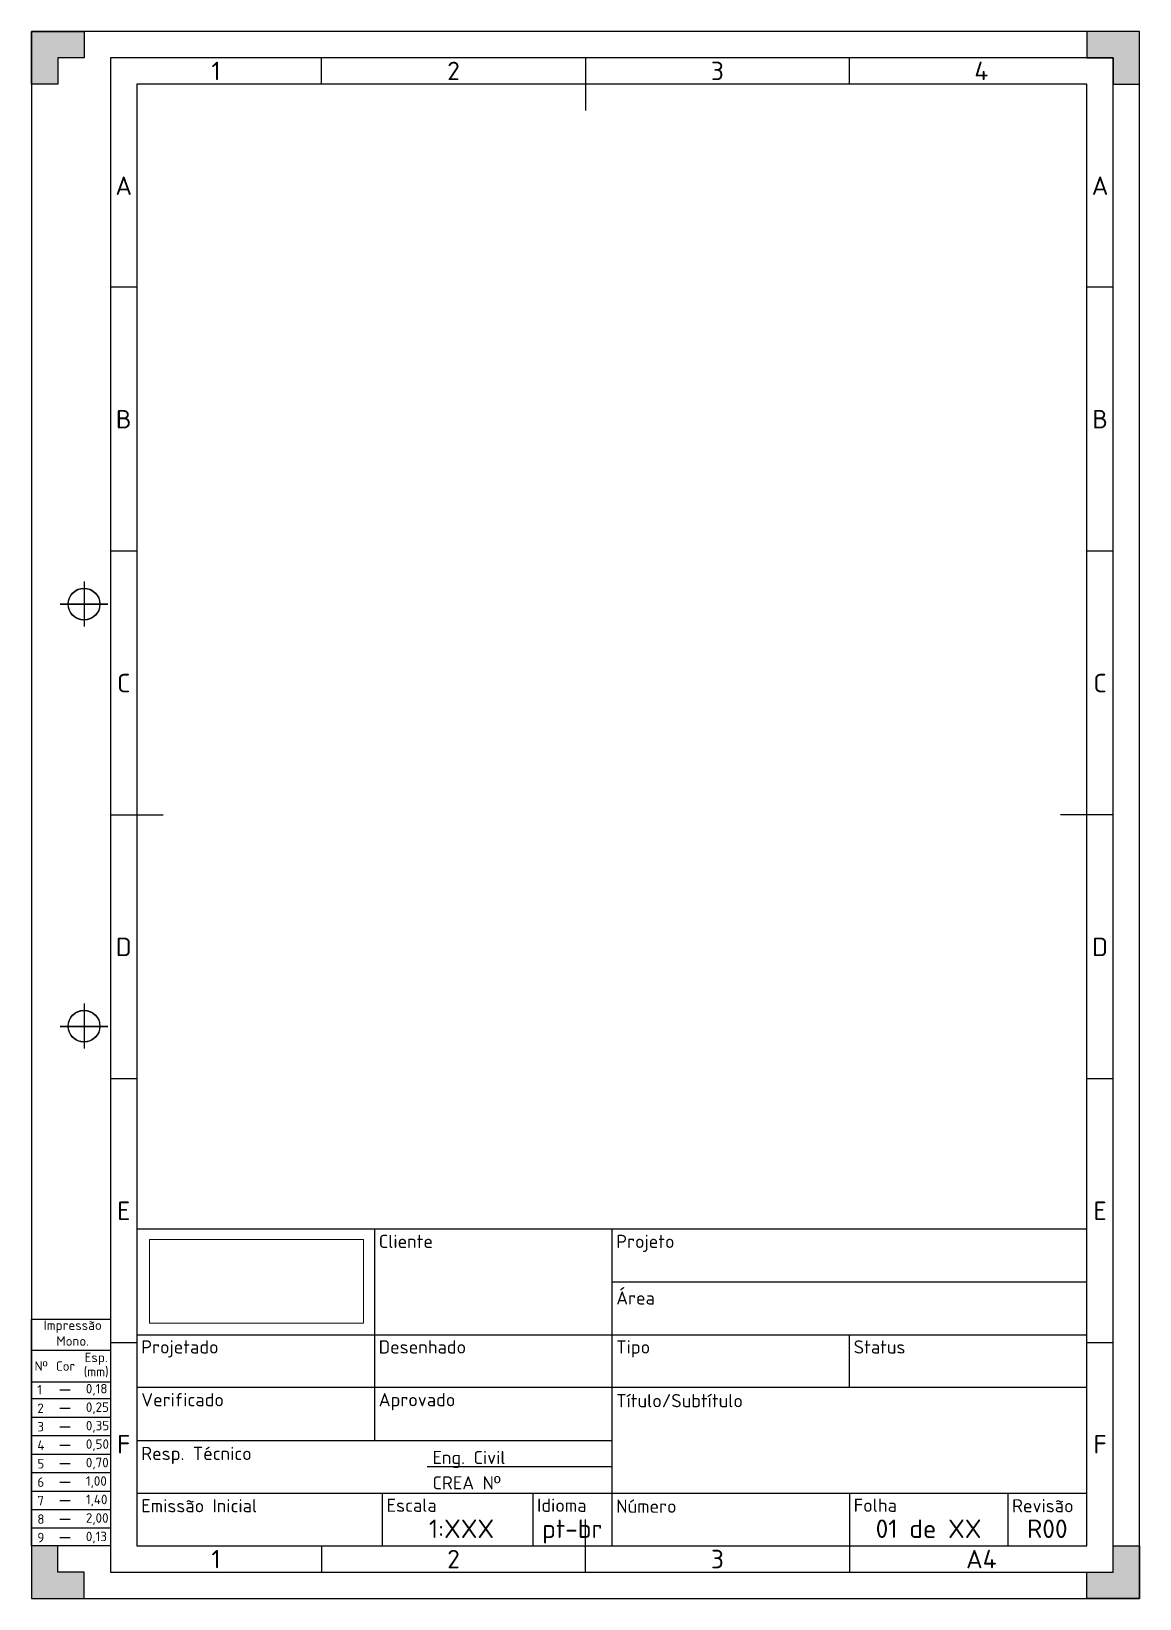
# Paper-space layout 'A4-R' of a CAD drawing. Header units: millimetres. Extents: x 0 to 210, y 0 to 297.
import ezdxf
from ezdxf.enums import TextEntityAlignment as Align

# ---------------------------------------------------------------- set-up
doc = ezdxf.new("R2010")
doc.units = ezdxf.units.MM
doc.header["$LTSCALE"] = 0.25
doc.layers.add('ARQ-FLH-GER-CarimboInformacoes', color=3, linetype='Continuous')
doc.layers.add('ARQ-TXT-SMB-SimbologiaTextual', color=3, linetype='Continuous')
doc.layers.add('ARQ-FLH-NaoImprimir', color=9, linetype='Continuous', plot=False)
doc.styles.add('1.8mm', font='isocpeur.ttf', dxfattribs={"height": 1.8})
doc.styles.add('2.5mm', font='isocpeur.ttf', dxfattribs={"height": 2.5})
doc.styles.add('3.5mm', font='isocpeur.ttf', dxfattribs={"height": 3.5})
picture_1 = doc.add_image_def('image1.png', size_in_pixel=(500, 196))

# ---------------------------------------------------------------- blocks, each defined once
blk = doc.blocks.new('Quadro_Penas_Monocromatico')
at = {"layer": 'ARQ-FLH-NaoImprimir'}
for p, q in [((0, 37.07), (15, 37.07)), ((0, 31.09), (15, 31.09)), ((0, 27.9), (15, 27.9)), ((0, 24.4), (15, 24.4)), ((0, 20.9), (15, 20.9)), ((0, 17.4), (15, 17.4)), ((0, 13.9), (15, 13.9)), ((0, 10.4), (15, 10.4)), ((0, 6.9), (15, 6.9)), ((0, 3.4), (15, 3.4))]:
    blk.add_line(p, q, dxfattribs=at)
at = {"layer": 'ARQ-FLH-NaoImprimir', "color": 1}
blk.add_line((5.37, 29.58), (7.37, 29.58), dxfattribs=at)
at = {"layer": 'ARQ-FLH-NaoImprimir', "color": 2}
blk.add_line((5.37, 26.08), (7.37, 26.08), dxfattribs=at)
at = {"layer": 'ARQ-FLH-NaoImprimir', "color": 3}
blk.add_line((5.37, 22.58), (7.37, 22.58), dxfattribs=at)
at = {"layer": 'ARQ-FLH-NaoImprimir', "color": 4}
blk.add_line((5.37, 19.08), (7.37, 19.08), dxfattribs=at)
at = {"layer": 'ARQ-FLH-NaoImprimir', "color": 5}
blk.add_line((5.37, 15.58), (7.37, 15.58), dxfattribs=at)
at = {"layer": 'ARQ-FLH-NaoImprimir', "color": 6}
blk.add_line((5.37, 12.08), (7.37, 12.08), dxfattribs=at)
at = {"layer": 'ARQ-FLH-NaoImprimir', "color": 7}
blk.add_line((5.37, 8.58), (7.37, 8.58), dxfattribs=at)
at = {"layer": 'ARQ-FLH-NaoImprimir', "color": 8}
blk.add_line((5.37, 5.08), (7.37, 5.08), dxfattribs=at)
at = {"layer": 'ARQ-FLH-NaoImprimir', "color": 9}
blk.add_line((5.37, 1.58), (7.37, 1.58), dxfattribs=at)
at = {"layer": 'ARQ-FLH-NaoImprimir', "transparency": 33554687}
blk.add_lwpolyline([(15, 0), (0, 0), (0, 42.96), (15, 42.96)], close=True, dxfattribs=at)
at = {"layer": 'ARQ-FLH-NaoImprimir', "char_height": 1.8, "style": '1.8mm'}
for s, width, heights, insert, attachment_point in [('Impressão Mono.', 14.9814, [8.48], (7.83, 40.32), 5), ('\\pxsm0.9;Esp.\\P(mm)', 8.4106, [5.81], (12.28, 36.62), 2), ('Nº', 3.2679, [0], (1.83, 34.97), 2), ('Cor', 5.2968, [3.18], (6.47, 34.97), 2), ('1', 1.8, [0], (1.13, 29.58), 4), ('0,18', 1.8, [0], (10.32, 29.58), 4), ('2', 1.8, [0], (1.13, 26.08), 4), ('0,25', 1.8, [0], (10.32, 26.08), 4), ('3', 1.8203, [0], (1.13, 22.58), 4), ('0,35', 1.8, [0], (10.32, 22.58), 4), ('4', 1.8, [0], (1.13, 19.08), 4), ('0,50', 1.8, [0], (10.32, 19.08), 4), ('5', 1.8, [0], (1.13, 15.58), 4), ('0,70', 1.8, [0], (10.32, 15.58), 4), ('6', 1.8, [0], (1.13, 12.08), 4), ('1,00', 1.8, [0], (10.32, 12.08), 4), ('7', 1.8, [0], (1.13, 8.58), 4), ('1,40', 1.8, [0], (10.32, 8.58), 4), ('8', 1.8, [0], (1.13, 5.08), 4), ('2,00', 1.8, [0], (10.32, 5.08), 4), ('9', 1.8, [0], (1.13, 1.58), 4), ('0,13', 1.8, [0], (10.32, 1.58), 4)]:
    blk.add_mtext_dynamic_manual_height_columns(s, width=width, gutter_width=9, heights=heights, dxfattribs=dict(at, insert=insert, attachment_point=attachment_point))
blk = doc.blocks.new('*U27')
at = {"layer": 'ARQ-FLH-GER-CarimboInformacoes'}
h = blk.add_hatch(color=9, dxfattribs=at)
h.dxf.hatch_style = 1
h.paths.add_polyline_path([(-210, 297), (-210, 287), (-205, 287), (-205, 292), (-200, 292), (-200, 297)])
h = blk.add_hatch(color=9, dxfattribs=at)
h.dxf.hatch_style = 1
h.paths.add_polyline_path([(0, 297), (0, 287), (-5, 287), (-5, 292), (-10, 292), (-10, 297)])
h = blk.add_hatch(color=9, dxfattribs=at)
h.dxf.hatch_style = 1
h.paths.add_polyline_path([(-210, 0), (-210, 10), (-205, 10), (-205, 5), (-200, 5), (-200, 0)])
h = blk.add_hatch(color=9, dxfattribs=at)
h.dxf.hatch_style = 1
h.paths.add_polyline_path([(0, 0), (0, 10), (-5, 10), (-5, 5), (-10, 5), (-10, 0)])
at = {"layer": 'ARQ-FLH-GER-CarimboInformacoes', "color": 9}
for p, q in [((-210, 297), (-200, 297)), ((-210, 287), (-210, 297)), ((-200, 297), (-200, 292)), ((0, 297), (-10, 297)), ((-10, 297), (-10, 292)), ((0, 287), (0, 297)), ((-200, 292), (-205, 292)), ((-205, 292), (-205, 287)), ((-10, 292), (-5, 292)), ((-5, 292), (-5, 287)), ((-205, 287), (-210, 287)), ((-5, 287), (0, 287)), ((-200, 192.75), (-200, 184.29)), ((-200, 192.7), (-200, 184.23)), ((-204.52, 188.52), (-195.48, 188.52)), ((-204.52, 188.46), (-195.48, 188.46)), ((-200, 112.75), (-200, 104.29)), ((-200, 112.7), (-200, 104.23)), ((-204.52, 108.5), (-195.48, 108.5)), ((-204.52, 108.44), (-195.48, 108.44)), ((-205, 10), (-210, 10)), ((-210, 10), (-210, 0)), ((-205, 5), (-205, 10)), ((-5, 5), (-5, 10)), ((-5, 10), (0, 10)), ((0, 10), (0, 0)), ((-200, 5), (-205, 5)), ((-200, 0), (-200, 5)), ((-10, 0), (-10, 5)), ((-10, 5), (-5, 5)), ((-210, 0), (-200, 0)), ((0, 0), (-10, 0))]:
    blk.add_line(p, q, dxfattribs=at)
at = {"layer": 'ARQ-FLH-GER-CarimboInformacoes', "color": 3}
for p, q in [((-155, 287), (-155, 292)), ((-55, 287), (-55, 292)), ((-190, 248.5), (-195, 248.5)), ((-5, 248.5), (-10, 248.5)), ((-190, 198.5), (-195, 198.5)), ((-5, 198.5), (-10, 198.5)), ((-190, 98.5), (-195, 98.5)), ((-5, 98.5), (-10, 98.5)), ((-190, 48.5), (-195, 48.5)), ((-5, 48.5), (-10, 48.5)), ((-155, 10), (-155, 5)), ((-55, 10), (-55, 5))]:
    blk.add_line(p, q, dxfattribs=at)
at = {"layer": 'ARQ-FLH-GER-CarimboInformacoes', "color": 9}
blk.add_lwpolyline([(-210, 297), (-210, 0), (0, 0), (0, 297)], close=True, dxfattribs=at)
at = {"layer": 'ARQ-FLH-GER-CarimboInformacoes', "color": 3}
blk.add_lwpolyline([(-195, 292), (-195, 5), (-5, 5), (-5, 292)], close=True, dxfattribs=at)
at = {"layer": 'ARQ-FLH-GER-CarimboInformacoes', "color": 9}
for centre in [(-200, 188.5), (-200, 188.44), (-200, 108.5), (-200, 108.44)]:
    blk.add_circle(centre, 3, dxfattribs=at)
at = {"layer": 'ARQ-TXT-SMB-SimbologiaTextual', "color": 5}
for p, q in [((-105, 292), (-105, 282)), ((-195, 148.5), (-185, 148.5)), ((-5, 148.5), (-15, 148.5)), ((-105, 5), (-105, 15))]:
    blk.add_line(p, q, dxfattribs=at)
blk.add_lwpolyline([(-190, 287), (-190, 10), (-10, 10), (-10, 287)], close=True, dxfattribs=at)
at = {"layer": 'ARQ-FLH-NaoImprimir'}
blk.add_blockref('Quadro_Penas_Monocromatico', (-210, 10), dxfattribs=at)
at = {"layer": 'ARQ-FLH-GER-CarimboInformacoes', "color": 3, "char_height": 3.5, "attachment_point": 5, "style": '3.5mm'}
for s, insert, width in [('\\pxqc;1', (-175, 289.5), 40), ('\\pxqc;2', (-130, 289.5), 50), ('\\pxqc;3', (-80, 289.5), 50), ('\\pxqc;4', (-30, 289.5), 40), ('\\pxqc;A', (-192.5, 267.75), 3.5), ('\\pxqc;A', (-7.5, 267.75), 3.5), ('\\pxqc;B', (-192.5, 223.5), 5), ('\\pxqc;B', (-7.5, 223.5), 5), ('\\pxqc;C', (-192.5, 173.5), 4.4862), ('\\pxqc;C', (-7.5, 173.5), 4.4862), ('\\pxqc;D', (-192.5, 123.5), 5), ('\\pxqc;D', (-7.5, 123.5), 5), ('\\pxqc;E', (-192.5, 73.5), 5), ('\\pxqc;E', (-7.5, 73.5), 5), ('\\pxqc;F', (-192.5, 29.25), 3.5), ('\\pxqc;F', (-7.5, 29.25), 3.5), ('\\pxqc;1', (-175, 7.5), 40), ('\\pxqc;2', (-130, 7.5), 50), ('\\pxqc;3', (-80, 7.5), 50), ('\\pxqc;A4', (-30, 7.5), 40)]:
    blk.add_mtext(s, dxfattribs=dict(at, insert=insert, width=width))
blk = doc.blocks.new('*U98')
at = {"layer": 'ARQ-TXT-SMB-SimbologiaTextual', "color": 18, "true_color": 0x000000}
for p, q in [((-180, 60), (-180, 0)), ((0, 60), (-180, 60)), ((-135, 60), (-135, 20)), ((-90, 60), (-90, 0)), ((0, 0), (0, 60)), ((0, 50), (-90, 50)), ((-180, 40), (0, 40)), ((-45, 30), (-45, 40)), ((0, 30), (-180, 30)), ((-180, 20), (-90, 20)), ((-90, 15), (-125, 15)), ((-180, 10), (0, 10)), ((-133.5, 10), (-133.5, 0)), ((-105, 10), (-105, 0)), ((-45, 10), (-45, 0)), ((-15, 10), (-15, 0)), ((-180, 0), (0, 0))]:
    blk.add_line(p, q, dxfattribs=at)
at = {"layer": 'ARQ-TXT-SMB-SimbologiaTextual', "color": 18, "true_color": 0x000000, "style": '2.5mm'}
for s, p in [('Cliente', (-134.18, 56.45)), ('Projeto', (-89.18, 56.45)), ('Área', (-89.18, 45.73)), ('Projetado', (-179.18, 36.45)), ('Desenhado', (-134.18, 36.45)), ('Tipo', (-89.18, 36.45)), ('Status', (-44.18, 36.45)), ('Verificado', (-179.18, 26.45)), ('Aprovado', (-134.18, 26.45)), ('Título/Subtítulo', (-89.18, 26.27)), ('Resp. Técnico', (-179.18, 16.27)), ('Escala', (-132.68, 6.45)), ('Idioma', (-104.18, 6.45)), ('Folha', (-44.18, 6.45)), ('Emissão Inicial', (-179.18, 6.36)), ('Número', (-89.18, 6.27)), ('Revisão', (-14.18, 6.36))]:
    blk.add_text(s, height=2.5, dxfattribs=at).set_placement(p)
at = {"layer": 'ARQ-TXT-SMB-SimbologiaTextual', "color": 18, "true_color": 0x000000, "style": '3.5mm'}
for tag, p in [('PROJETO', (-45, 51.6)), ('AREA', (-45, 41.6)), ('PROJETADO', (-157.5, 31.5)), ('DESENHADO', (-112.5, 31.5)), ('TIPO', (-67.5, 31.5)), ('STATUS', (-22.5, 31.5)), ('VERIFICADO', (-157.5, 21.5)), ('APROVADO', (-112.5, 21.5)), ('TITULO', (-45, 20.5)), ('SUBTITULO', (-45, 13.06)), ('NÚMERO', (-67.5, 1.5)), ('EMISSAO', (-157.5, 1.5)), ('ESCALA', (-118.5, 1.5)), ('IDIOMA', (-97.5, 1.5)), ('FOLHA', (-30, 1.5)), ('REVISAO', (-7.5, 1.5))]:
    blk.add_attdef(tag, text='', height=3.5, dxfattribs=at).set_placement(p, align=Align.CENTER)
blk.add_attdef('CLIENTE', text='', height=3.5, dxfattribs=at).set_placement((-112.5, 50), align=Align.MIDDLE_CENTER)
at = {"layer": 'ARQ-TXT-SMB-SimbologiaTextual', "color": 18, "true_color": 0x000000}
for tag, p, height, style in [('PROFISSÃO', (-124, 15.5), 2.5, '2.5mm'), ('RESP.TECNICO', (-178, 11.5), 3.5, '3.5mm'), ('REGISTRO', (-124, 10.7), 2.5, '2.5mm')]:
    blk.add_attdef(tag, p, '', height=height, dxfattribs=dict(at, style=style))
at = {"layer": 'ARQ-TXT-SMB-SimbologiaTextual', "color": 7, "lineweight": 0, "true_color": 0xffffff}
image = blk.add_image(picture_1, insert=(-177.62, 42.18), size_in_units=(40.56, 15.9), dxfattribs=at)
image.dxf.flags = 15

psp = doc.layouts.new('A4-R')

# ---------------------------------------------------------------- block references
at = {"layer": 'ARQ-FLH-GER-CarimboInformacoes'}
psp.add_blockref('*U98', (200, 10), dxfattribs=at).add_auto_attribs({'REVISAO': 'R00', 'FOLHA': '01 de XX', 'IDIOMA': 'pt-br', 'ESCALA': '1:XXX', 'REGISTRO': 'CREA Nº ', 'PROFISSÃO': 'Eng. Civil'})
at = {"layer": 'ARQ-TXT-SMB-SimbologiaTextual'}
psp.add_blockref('*U27', (210, 0), dxfattribs=at)

doc.saveas('drawing.dxf')
